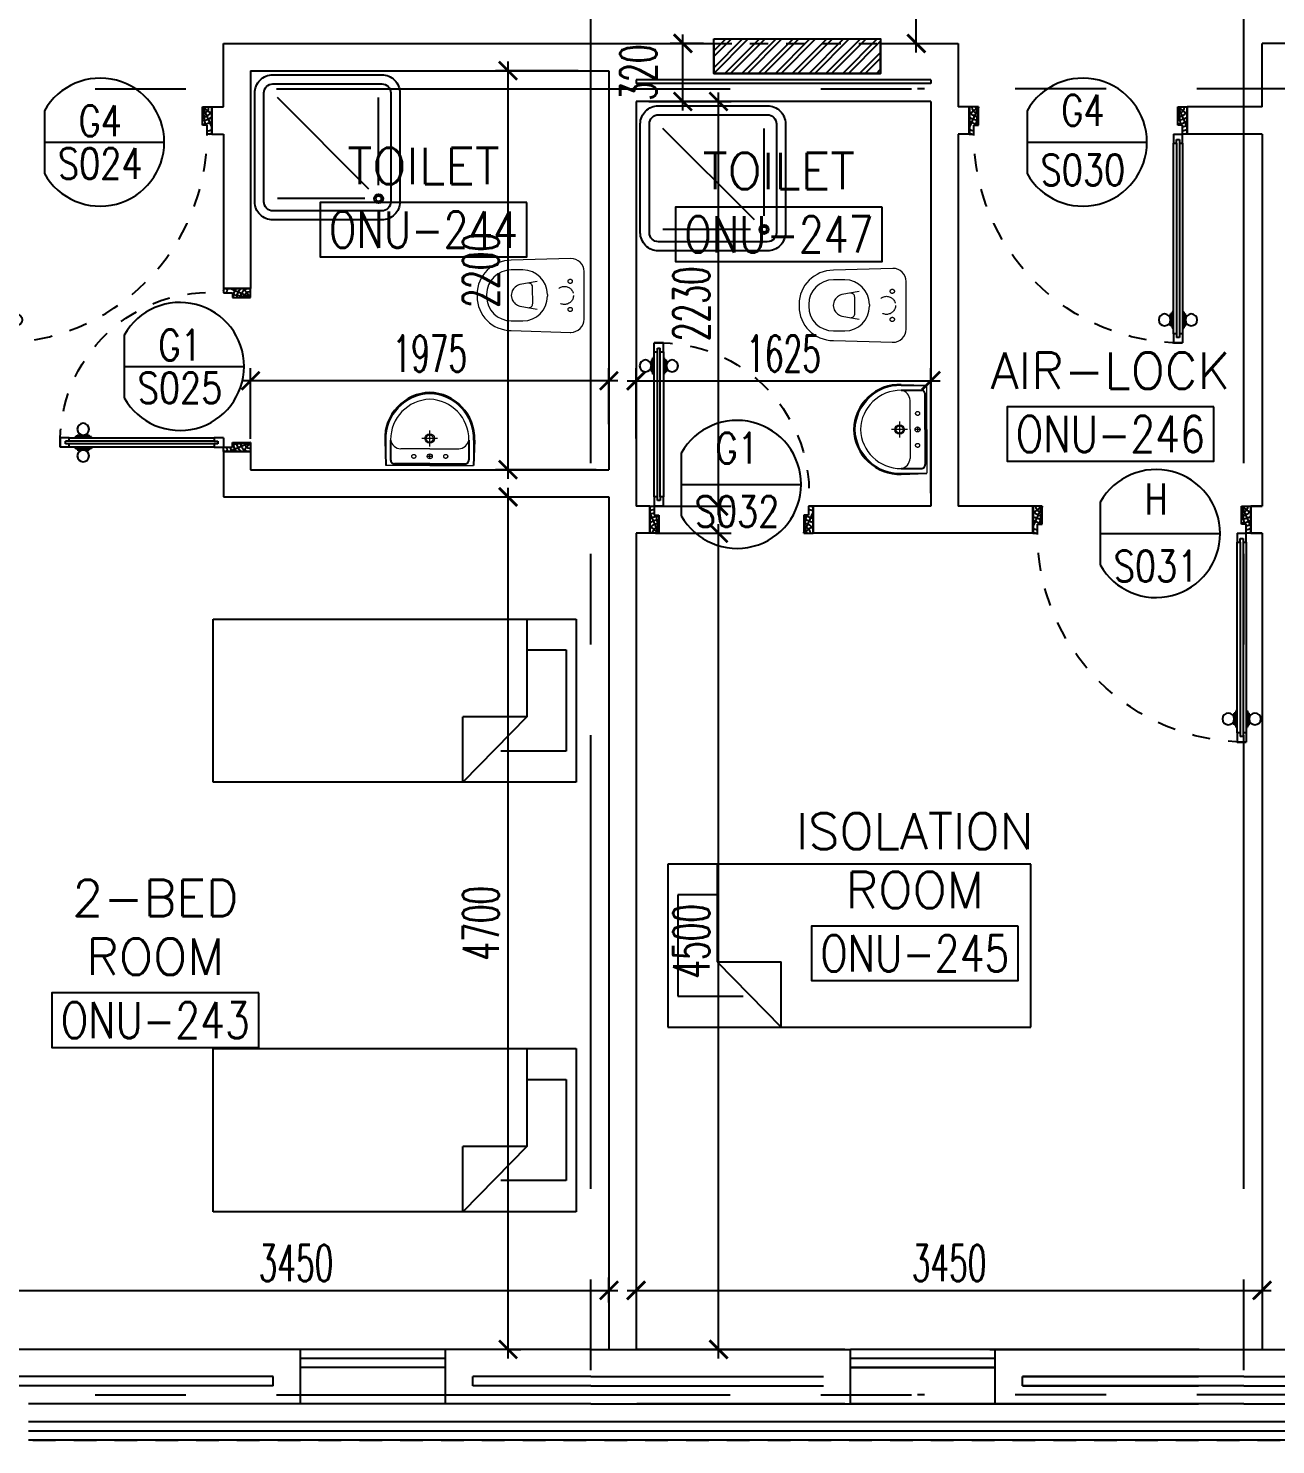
# Model space of a CAD drawing. Extents: x 88852.7 to 88945.7, y 39921.6 to 40001.1.
# Drawn here: x 88872.07 to 88878.95, y 39928.2 to 39936.01 of the extents above; entities that cross this region are included whole.
import ezdxf
from ezdxf.enums import TextEntityAlignment as Align

# ---------------------------------------------------------------- set-up
doc = ezdxf.new("R2010")
doc.units = 0
doc.header["$MEASUREMENT"] = 0
doc.header["$PDMODE"] = 34
for name, pattern in [('CENTERX2', [4, 2.5, -0.5, 0.5, -0.5]), ('DASHED', [0.75, 0.5, -0.25]), ('HIDDEN', [0.375, 0.25, -0.125]), ('HIDDEN2', [0.1875, 0.125, -0.0625])]:
    doc.linetypes.add(name, pattern=pattern)
doc.layers.get('0').update_dxf_attribs({"linetype": 'CONTINUOUS'})
doc.layers.get('DEFPOINTS').update_dxf_attribs({"linetype": 'CONTINUOUS'})
for name, color, linetype in [('AXES', 11, 'CENTERX2'), ('DIM', 4, 'CONTINUOUS'), ('DOOR', 7, 'CONTINUOUS'), ('DOOR-CR', 4, 'CONTINUOUS'), ('DOOR-NO', 3, 'CONTINUOUS'), ('FHC', 4, 'CONTINUOUS'), ('FIX', 3, 'CONTINUOUS'), ('FUR', 4, 'CONTINUOUS'), ('HIDDEN', 9, 'HIDDEN2'), ('INSUL', 4, 'CONTINUOUS'), ('RM-BOX', 4, 'CONTINUOUS'), ('RM-NAME', 2, 'CONTINUOUS'), ('RM-NO', 2, 'CONTINUOUS'), ('WALL', 2, 'CONTINUOUS'), ('WIN', 3, 'CONTINUOUS')]:
    doc.layers.add(name, color=color, linetype=linetype)
doc.styles.add('ROMANS', font='ROMANS.shx', dxfattribs={"width": 0.6})
doc.dimstyles.new('STANDARD in', dxfattribs={"dimtxt": 0.2, "dimasz": 0.1, "dimexe": 0.07, "dimexo": 0.07, "dimgap": 0.05, "dimtad": 1, "dimdec": 0, "dimlfac": 1000, "dimzin": 0, "dimdsep": 46, "dimtxsty": 'ROMANS', "dimblk": 'ARCHTICK', "dimcen": 0.05, "dimdle": 0.05, "dimclrd": 4, "dimclre": 4, "dimclrt": 2, "dimadec": 0, "dimazin": 0, "dimtfac": 1, "dimtdec": 0, "dimtmove": 2, "dimatfit": 3, "dimfxl": 0, "dimtolj": 1, "dimtzin": 0, "dimarcsym": 0})

# ---------------------------------------------------------------- blocks, each defined once
blk = doc.blocks.new('_ARCHTICK')
at = {"color": 0, "linetype": 'ByBlock', "const_width": 0.15}
blk.add_lwpolyline([(-0.5, -0.5), (0.5, 0.5)], dxfattribs=at)
blk = doc.blocks.new('*D819')
at = {"layer": 'DEFPOINTS', "color": 0, "linetype": 'Continuous'}
for p in [(88875.6781, 39935.9296), (88875.8617, 39935.9296), (88876.0169, 39935.6096)]:
    blk.add_point(p, dxfattribs=at)
at = {"layer": 'DIM', "color": 4, "linetype": 'Continuous', "lineweight": -2}
for p, q in [((88875.6781, 39935.5596), (88875.6781, 39935.9796)), ((88875.7917, 39935.9296), (88875.6081, 39935.9296)), ((88875.9469, 39935.6096), (88875.6081, 39935.6096))]:
    blk.add_line(p, q, dxfattribs=at)
at = {"layer": 'DIM', "color": 4, "linetype": 'Continuous', "lineweight": -2, "xscale": 0.1, "yscale": 0.1, "zscale": 0.1}
for p, rotation in [((88875.6781, 39935.9296), 90), ((88875.6781, 39935.6096), 270)]:
    blk.add_blockref('_ARCHTICK', p, dxfattribs=dict(at, rotation=rotation))
at = {"layer": 'DIM', "color": 2, "linetype": 'Continuous', "insert": (88875.4331, 39935.7696), "char_height": 0.2, "attachment_point": 5, "rotation": 90, "style": 'ROMANS'}
blk.add_mtext('\\A1;320', dxfattribs=at)
blk = doc.blocks.new('*D356')
at = {"layer": 'DEFPOINTS', "color": 0, "linetype": 'Continuous'}
for p in [(88875.4199, 39935.6096), (88875.8745, 39935.6096), (88875.4199, 39933.3796)]:
    blk.add_point(p, dxfattribs=at)
at = {"layer": 'DIM', "color": 4, "linetype": 'Continuous', "lineweight": -2}
for p, q in [((88875.8745, 39933.3296), (88875.8745, 39935.6596)), ((88875.4899, 39935.6096), (88875.9445, 39935.6096)), ((88875.4899, 39933.3796), (88875.9445, 39933.3796))]:
    blk.add_line(p, q, dxfattribs=at)
at = {"layer": 'DIM', "color": 4, "linetype": 'Continuous', "lineweight": -2, "xscale": 0.1, "yscale": 0.1, "zscale": 0.1}
for p, rotation in [((88875.8745, 39935.6096), 90), ((88875.8745, 39933.3796), 270)]:
    blk.add_blockref('_ARCHTICK', p, dxfattribs=dict(at, rotation=rotation))
at = {"layer": 'DIM', "color": 2, "linetype": 'Continuous', "insert": (88875.7245, 39934.4946), "char_height": 0.2, "attachment_point": 5, "rotation": 90, "style": 'ROMANS'}
blk.add_mtext('\\A1;2230', dxfattribs=at)
blk = doc.blocks.new('*D355')
at = {"layer": 'DEFPOINTS', "color": 0, "linetype": 'Continuous'}
for p in [(88877.0453, 39934.0701), (88875.4203, 39933.6824), (88877.0453, 39933.3796)]:
    blk.add_point(p, dxfattribs=at)
at = {"layer": 'DIM', "color": 4, "linetype": 'Continuous', "lineweight": -2}
for p, q in [((88875.3703, 39934.0701), (88877.0953, 39934.0701)), ((88875.4203, 39933.7524), (88875.4203, 39934.1401)), ((88877.0453, 39933.4496), (88877.0453, 39934.1401))]:
    blk.add_line(p, q, dxfattribs=at)
at = {"layer": 'DIM', "color": 4, "linetype": 'Continuous', "lineweight": -2, "xscale": 0.1, "yscale": 0.1, "zscale": 0.1, "rotation": 180}
blk.add_blockref('_ARCHTICK', (88875.4203, 39934.0701), dxfattribs=at)
at = {"layer": 'DIM', "color": 4, "linetype": 'Continuous', "lineweight": -2, "xscale": 0.1, "yscale": 0.1, "zscale": 0.1}
blk.add_blockref('_ARCHTICK', (88877.0453, 39934.0701), dxfattribs=at)
at = {"layer": 'DIM', "color": 2, "linetype": 'Continuous', "insert": (88876.2328, 39934.2201), "char_height": 0.2, "attachment_point": 5, "style": 'ROMANS'}
blk.add_mtext('\\A1;1625', dxfattribs=at)
blk = doc.blocks.new('*D354')
at = {"layer": 'DEFPOINTS', "color": 0, "linetype": 'Continuous'}
for p in [(88873.2953, 39934.0701), (88875.2703, 39933.7599), (88873.2953, 39933.6796)]:
    blk.add_point(p, dxfattribs=at)
at = {"layer": 'DIM', "color": 4, "linetype": 'Continuous', "lineweight": -2}
for p, q in [((88875.3203, 39934.0701), (88873.2453, 39934.0701)), ((88873.2953, 39933.7496), (88873.2953, 39934.1401)), ((88875.2703, 39933.8299), (88875.2703, 39934.1401))]:
    blk.add_line(p, q, dxfattribs=at)
at = {"layer": 'DIM', "color": 4, "linetype": 'Continuous', "lineweight": -2, "xscale": 0.1, "yscale": 0.1, "zscale": 0.1, "rotation": 180}
blk.add_blockref('_ARCHTICK', (88873.2953, 39934.0701), dxfattribs=at)
at = {"layer": 'DIM', "color": 4, "linetype": 'Continuous', "lineweight": -2, "xscale": 0.1, "yscale": 0.1, "zscale": 0.1}
blk.add_blockref('_ARCHTICK', (88875.2703, 39934.0701), dxfattribs=at)
at = {"layer": 'DIM', "color": 2, "linetype": 'Continuous', "insert": (88874.2828, 39934.2201), "char_height": 0.2, "attachment_point": 5, "style": 'ROMANS'}
blk.add_mtext('\\A1;1975', dxfattribs=at)
blk = doc.blocks.new('*D353')
at = {"layer": 'DEFPOINTS', "color": 0, "linetype": 'Continuous'}
for p in [(88875.4578, 39933.2296), (88875.8745, 39933.2296), (88875.7089, 39928.7296)]:
    blk.add_point(p, dxfattribs=at)
at = {"layer": 'DIM', "color": 4, "linetype": 'Continuous', "lineweight": -2}
for p, q in [((88875.5278, 39933.2296), (88875.9445, 39933.2296)), ((88875.8745, 39928.6796), (88875.8745, 39933.2796)), ((88875.7789, 39928.7296), (88875.9445, 39928.7296))]:
    blk.add_line(p, q, dxfattribs=at)
at = {"layer": 'DIM', "color": 4, "linetype": 'Continuous', "lineweight": -2, "xscale": 0.1, "yscale": 0.1, "zscale": 0.1}
for p, rotation in [((88875.8745, 39933.2296), 90), ((88875.8745, 39928.7296), 270)]:
    blk.add_blockref('_ARCHTICK', p, dxfattribs=dict(at, rotation=rotation))
at = {"layer": 'DIM', "color": 2, "linetype": 'Continuous', "insert": (88875.7245, 39930.9796), "char_height": 0.2, "attachment_point": 5, "rotation": 90, "style": 'ROMANS'}
blk.add_mtext('\\A1;4500', dxfattribs=at)
blk = doc.blocks.new('*D352')
at = {"layer": 'DEFPOINTS', "color": 0, "linetype": 'Continuous'}
for p in [(88875.4203, 39929.5955), (88878.8703, 39929.5955), (88878.8703, 39929.0554)]:
    blk.add_point(p, dxfattribs=at)
at = {"layer": 'DIM', "color": 4, "linetype": 'Continuous', "lineweight": -2}
for p, q in [((88875.4203, 39929.5255), (88875.4203, 39928.9854)), ((88878.8703, 39929.5255), (88878.8703, 39928.9854)), ((88875.3703, 39929.0554), (88878.9203, 39929.0554))]:
    blk.add_line(p, q, dxfattribs=at)
at = {"layer": 'DIM', "color": 4, "linetype": 'Continuous', "lineweight": -2, "xscale": 0.1, "yscale": 0.1, "zscale": 0.1, "rotation": 180}
blk.add_blockref('_ARCHTICK', (88875.4203, 39929.0554), dxfattribs=at)
at = {"layer": 'DIM', "color": 4, "linetype": 'Continuous', "lineweight": -2, "xscale": 0.1, "yscale": 0.1, "zscale": 0.1}
blk.add_blockref('_ARCHTICK', (88878.8703, 39929.0554), dxfattribs=at)
at = {"layer": 'DIM', "color": 2, "linetype": 'Continuous', "insert": (88877.1453, 39929.2054), "char_height": 0.2, "attachment_point": 5, "style": 'ROMANS'}
blk.add_mtext('\\A1;3450', dxfattribs=at)
blk = doc.blocks.new('*D351')
at = {"layer": 'DEFPOINTS', "color": 0, "linetype": 'Continuous'}
for p in [(88874.7143, 39935.7796), (88875.1703, 39935.7796), (88875.2703, 39933.5796)]:
    blk.add_point(p, dxfattribs=at)
at = {"layer": 'DIM', "color": 4, "linetype": 'Continuous', "lineweight": -2}
for p, q in [((88874.7143, 39933.5296), (88874.7143, 39935.8296)), ((88875.1003, 39935.7796), (88874.6443, 39935.7796)), ((88875.2003, 39933.5796), (88874.6443, 39933.5796))]:
    blk.add_line(p, q, dxfattribs=at)
at = {"layer": 'DIM', "color": 4, "linetype": 'Continuous', "lineweight": -2, "xscale": 0.1, "yscale": 0.1, "zscale": 0.1}
for p, rotation in [((88874.7143, 39935.7796), 90), ((88874.7143, 39933.5796), 270)]:
    blk.add_blockref('_ARCHTICK', p, dxfattribs=dict(at, rotation=rotation))
at = {"layer": 'DIM', "color": 2, "linetype": 'Continuous', "insert": (88874.5643, 39934.6796), "char_height": 0.2, "attachment_point": 5, "rotation": 90, "style": 'ROMANS'}
blk.add_mtext('\\A1;2200', dxfattribs=at)
blk = doc.blocks.new('*D350')
at = {"layer": 'DEFPOINTS', "color": 0, "linetype": 'Continuous'}
for p in [(88874.6665, 39933.4296), (88874.7143, 39933.4296), (88874.6453, 39928.7296)]:
    blk.add_point(p, dxfattribs=at)
at = {"layer": 'DIM', "color": 4, "linetype": 'Continuous', "lineweight": -2}
for p, q in [((88874.7143, 39928.6796), (88874.7143, 39933.4796)), ((88874.7365, 39933.4296), (88874.7843, 39933.4296)), ((88874.7153, 39928.7296), (88874.7843, 39928.7296))]:
    blk.add_line(p, q, dxfattribs=at)
at = {"layer": 'DIM', "color": 4, "linetype": 'Continuous', "lineweight": -2, "xscale": 0.1, "yscale": 0.1, "zscale": 0.1}
for p, rotation in [((88874.7143, 39933.4296), 90), ((88874.7143, 39928.7296), 270)]:
    blk.add_blockref('_ARCHTICK', p, dxfattribs=dict(at, rotation=rotation))
at = {"layer": 'DIM', "color": 2, "linetype": 'Continuous', "insert": (88874.5643, 39931.0796), "char_height": 0.2, "attachment_point": 5, "rotation": 90, "style": 'ROMANS'}
blk.add_mtext('\\A1;4700', dxfattribs=at)
blk = doc.blocks.new('*D349')
at = {"layer": 'DEFPOINTS', "color": 0, "linetype": 'Continuous'}
for p in [(88875.2703, 39929.0554), (88875.2703, 39928.9181), (88871.8203, 39928.7296)]:
    blk.add_point(p, dxfattribs=at)
at = {"layer": 'DIM', "color": 4, "linetype": 'Continuous', "lineweight": -2}
for p, q in [((88871.8203, 39928.7996), (88871.8203, 39929.1254)), ((88875.2703, 39928.9881), (88875.2703, 39929.1254)), ((88871.7703, 39929.0554), (88875.3203, 39929.0554))]:
    blk.add_line(p, q, dxfattribs=at)
at = {"layer": 'DIM', "color": 4, "linetype": 'Continuous', "lineweight": -2, "xscale": 0.1, "yscale": 0.1, "zscale": 0.1, "rotation": 180}
blk.add_blockref('_ARCHTICK', (88871.8203, 39929.0554), dxfattribs=at)
at = {"layer": 'DIM', "color": 4, "linetype": 'Continuous', "lineweight": -2, "xscale": 0.1, "yscale": 0.1, "zscale": 0.1}
blk.add_blockref('_ARCHTICK', (88875.2703, 39929.0554), dxfattribs=at)
at = {"layer": 'DIM', "color": 2, "linetype": 'Continuous', "insert": (88873.5453, 39929.2054), "char_height": 0.2, "attachment_point": 5, "style": 'ROMANS'}
blk.add_mtext('\\A1;3450', dxfattribs=at)
blk = doc.blocks.new('DOOR90')
at = {"layer": 'DOOR', "linetype": 'ByBlock'}
for p, q in [((0, 0), (-150, 0)), ((-200, -25), (-1000, -25)), ((-200, -42), (-1000, -42)), ((-200, -58), (-1000, -58)), ((-1000, -75), (-200, -75))]:
    blk.add_line(p, q, dxfattribs=at)
at = {"layer": 'DOOR', "color": 0, "linetype": 'ByBlock'}
for p, q in [((-150, 0), (-150, -25)), ((-150, 0), (0, 0)), ((0, -50), (0, 0)), ((-1050, -25), (-1050, -75)), ((-1050, -75), (-1050, -25)), ((-1000, -25), (-1050, -25)), ((-1000, -75), (-1050, -75)), ((-1020, -42), (-1020, -58)), ((-1000, -42), (-1020, -42)), ((-1000, -58), (-1020, -58)), ((-1000, -25), (-1000, -42)), ((-1000, -58), (-1000, -75)), ((-967.6, -25), (-967.6, -17.8)), ((-877.6, -17.8), (-967.6, -17.8)), ((-967.6, -75), (-967.6, -82.2)), ((-955, -17.8), (-955, -8.8)), ((-955, -8.8), (-890.2, -8.8)), ((-955, -17.8), (-890.2, -17.8)), ((-890.2, -17.8), (-890.2, -8.8)), ((-877.6, -25), (-877.6, -17.8)), ((-877.6, -75), (-877.6, -82.2)), ((-200, -42), (-200, -25)), ((-200, -25), (-150, -25)), ((-180, -42), (-200, -42)), ((-200, -75), (-200, -58)), ((-200, -58), (-180, -58)), ((-150, -75), (-200, -75)), ((-180, -58), (-180, -42)), ((-150, -75), (-150, -25)), ((-150, -25), (-100, -25)), ((-100, -25), (-100, -50)), ((-100, -50), (0, -50)), ((-877.6, -82.2), (-967.6, -82.2)), ((-955, -82.2), (-955, -91.2)), ((-955, -82.2), (-890.2, -82.2)), ((-955, -91.2), (-890.2, -91.2)), ((-890.2, -82.2), (-890.2, -91.2)), ((-100, -850), (0, -850)), ((-100, -875), (-100, -850)), ((0, -850), (0, -900)), ((-150, -900), (-150, -875)), ((-150, -875), (-100, -875)), ((0, -900), (-150, -900)), ((-150, -900), (0, -900))]:
    blk.add_line(p, q, dxfattribs=at)
at = {"layer": 'DOOR', "color": 9, "linetype": 'ByBlock'}
for p, q in [((0, -50), (-113.7, 0)), ((0, -50), (-40.1, 0)), ((0, -50), (-100, -36.6)), ((0, -850), (-113.7, -900)), ((0, -850), (-100, -863.4)), ((0, -850), (-40.1, -900))]:
    blk.add_line(p, q, dxfattribs=at)
at = {"layer": 'DOOR', "color": 0, "linetype": 'ByBlock'}
for centre in [(-922.6, 23.5), (-922.6, -123.5)]:
    blk.add_circle(centre, 32.4, dxfattribs=at)
at = {"layer": 'DOOR', "color": 9, "linetype": 'ByBlock'}
for centre, radius, start, end in [((0, -50), 74.4, 137.77643, 180), ((0, -50), 54.4, 113.20738, 180), ((0, -50), 154.4, 161.10529, 166.28577), ((0, -50), 134.4, 158.15985, 169.28002), ((0, -50), 114.4, 154.08384, 167.37743), ((0, -50), 94.4, 148.01819, 180), ((0, -50), 34.4, 90, 180), ((0, -50), 14.4, 90, 180), ((0, -850), 94.4, 180, 211.98181), ((0, -850), 74.4, 180, 222.22357), ((0, -850), 54.4, 180, 246.79262), ((0, -850), 34.4, 180, 270), ((0, -850), 14.4, 180, 270), ((0, -850), 154.4, 193.71423, 198.89471), ((0, -850), 134.4, 190.71998, 201.84015)]:
    blk.add_arc(centre, radius, start, end, dxfattribs=at)
at = {"layer": 'DOOR', "linetype": 'HIDDEN', "ltscale": 0.5}
blk.add_arc((-222.2, -50), 828.2, 178.27012, 275.00304, dxfattribs=at)
blk = doc.blocks.new('DOOR100')
at = {"layer": 'DOOR', "color": 0, "linetype": 'ByBlock'}
for p, q in [((-76.1, 1251.1), (-76.1, 1301.1)), ((-76.1, 1301.1), (-26.1, 1301.1)), ((-26.1, 1301.1), (-76.1, 1301.1)), ((-59.1, 1251.1), (-76.1, 1251.1)), ((-59.1, 1251.1), (-59.1, 1271.1)), ((-43.1, 1271.1), (-59.1, 1271.1)), ((-43.1, 1251.1), (-43.1, 1271.1)), ((-26.1, 1251.1), (-43.1, 1251.1)), ((-26.1, 1251.1), (-26.1, 1301.1)), ((-92.3, 1206.1), (-92.3, 1141.3)), ((-83.3, 1206.1), (-92.3, 1206.1)), ((-83.3, 1128.7), (-83.3, 1218.7)), ((-76.1, 1218.7), (-83.3, 1218.7)), ((-83.3, 1206.1), (-83.3, 1141.3)), ((-26.1, 1218.7), (-18.9, 1218.7)), ((-18.9, 1128.7), (-18.9, 1218.7)), ((-18.9, 1206.1), (-18.9, 1141.3)), ((-18.9, 1206.1), (-9.9, 1206.1)), ((-9.9, 1206.1), (-9.9, 1141.3)), ((-83.3, 1141.3), (-92.3, 1141.3)), ((-76.1, 1128.7), (-83.3, 1128.7)), ((-26.1, 1128.7), (-18.9, 1128.7)), ((-18.9, 1141.3), (-9.9, 1141.3)), ((-76.1, 200), (-59.1, 200)), ((-76.1, 150), (-76.1, 200)), ((-59.1, 200), (-59.1, 180)), ((-59.1, 180), (-43.1, 180)), ((-43.1, 200), (-26.1, 200)), ((-43.1, 180), (-43.1, 200)), ((-26.1, 200), (-26.1, 150)), ((-1201.1, 0), (-1201.1, 150)), ((-1201.1, 150), (-1176.1, 150)), ((-1201.1, 150), (-1201.1, 0)), ((-1176.1, 150), (-1176.1, 100)), ((-1176.1, 100), (-1151.1, 100)), ((-1151.1, 100), (-1151.1, 0)), ((-76.1, 150), (-26.1, 150)), ((-51.1, 100), (-51.1, 0)), ((-26.1, 100), (-51.1, 100)), ((-1.1, 150), (-26.1, 150)), ((-26.1, 150), (-26.1, 100)), ((-1.1, 150), (-1.1, 0)), ((-1151.1, 0), (-1201.1, 0)), ((-51.1, 0), (-1.1, 0))]:
    blk.add_line(p, q, dxfattribs=at)
at = {"layer": 'DOOR', "linetype": 'ByBlock'}
for p, q in [((-76.1, 1251.1), (-76.1, 200)), ((-59.1, 200), (-59.1, 1251.1)), ((-43.1, 200), (-43.1, 1251.1)), ((-26.1, 200), (-26.1, 1251.1))]:
    blk.add_line(p, q, dxfattribs=at)
at = {"layer": 'DOOR', "color": 9, "linetype": 'ByBlock'}
for p, q in [((-1151.1, 0), (-1201.1, 113.7)), ((-1151.1, 0), (-1164.4, 100)), ((-51.1, 0), (-1.1, 113.7)), ((-51.1, 0), (-37.7, 100)), ((-1151.1, 0), (-1201.1, 40.1)), ((-51.1, 0), (-1.1, 40.1))]:
    blk.add_line(p, q, dxfattribs=at)
at = {"layer": 'DOOR', "color": 0, "linetype": 'ByBlock'}
for centre in [(-124.6, 1173.7), (22.5, 1173.7)]:
    blk.add_circle(centre, 32.4, dxfattribs=at)
at = {"layer": 'DOOR', "linetype": 'HIDDEN', "ltscale": 0.5}
blk.add_arc((-26.8, 151.9), 1149.2, 89.96096, 180.09315, dxfattribs=at)
at = {"layer": 'DOOR', "color": 9, "linetype": 'ByBlock'}
for centre, radius, start, end in [((-1151.1, 0), 154.4, 103.71423, 108.89471), ((-1151.1, 0), 134.4, 100.71998, 111.84015), ((-1151.1, 0), 94.4, 90, 121.98181), ((-51.1, 0), 94.4, 58.01819, 90), ((-51.1, 0), 134.4, 68.15985, 79.28002), ((-51.1, 0), 114.4, 64.08384, 77.37743), ((-51.1, 0), 154.4, 71.10529, 76.28577), ((-1151.1, 0), 74.4, 90, 132.22357), ((-1151.1, 0), 54.4, 90, 156.79262), ((-1151.1, 0), 34.4, 90, 180), ((-1151.1, 0), 14.4, 90, 180), ((-51.1, 0), 74.4, 47.77643, 90), ((-51.1, 0), 54.4, 23.20738, 90), ((-51.1, 0), 34.4, 0, 90), ((-51.1, 0), 14.4, 0, 90)]:
    blk.add_arc(centre, radius, start, end, dxfattribs=at)
blk = doc.blocks.new('SHR1')
at = {"layer": 'FIX'}
for p, q in [((-195.7, 195.7), (-700, 700)), ((-142.7, 217.7), (-142.7, 700)), ((-217.7, 142.7), (-700, 142.7))]:
    blk.add_line(p, q, dxfattribs=at)
for points in [[(-825, 125), (-825, 725, -0.414214), (-725, 825), (-125, 825, -0.414214), (-25, 725), (-25, 125, -0.414214), (-125, 25), (-725, 25, -0.414214)], [(-775, 125), (-775, 725, -0.414214), (-725, 775), (-125, 775, -0.414214), (-75, 725), (-75, 125, -0.414214), (-125, 75), (-725, 75, -0.414214)]]:
    blk.add_lwpolyline(points, format="xyb", close=True, dxfattribs=at)
for radius in [25, 15]:
    blk.add_circle((-142.7, 142.7), radius, dxfattribs=at)
blk = doc.blocks.new('WC1')
at = {"layer": 'FIX', "lineweight": 20}
for p, q in [((-210, 203.8), (-538, 193.8)), ((-475, 140.8), (-538, 140.8)), ((-137, 0), (-137, 130.8)), ((-727, 4.8), (-727, -4.8)), ((-674, 4.8), (-674, -4.8)), ((-533.7, 24.2), (-539.5, 0)), ((-539.5, 0), (-533.7, -24.2)), ((-394.8, 75.7), (-490.4, 60.1)), ((-339, 4.8), (-339, -4.8)), ((-137, -130.8), (-137, 0)), ((-490.4, -60.1), (-394.8, -75.7)), ((-538, -140.8), (-475, -140.8)), ((-538, -193.8), (-210, -203.8)), ((-213.2, -203.8), (-210, -203.8))]:
    blk.add_line(p, q, dxfattribs=at)
at = {"layer": 'FIX', "linetype": 'Continuous', "lineweight": 20}
blk.add_line((-420.1, -47.3), (-420.4, 44.6), dxfattribs=at)
at = {"layer": 'FIX', "linetype": 'HIDDEN', "lineweight": 20, "ltscale": 0.05}
for centre in [(-213.2, 77.5), (-213.2, -77.5)]:
    blk.add_circle(centre, 11.6, dxfattribs=at)
at = {"layer": 'FIX', "linetype": 'HIDDEN2', "lineweight": 20, "ltscale": 0.3}
blk.add_circle((-245, 0), 49.8, dxfattribs=at)
at = {"layer": 'FIX', "lineweight": 20}
for centre, radius, start, end in [((-538, 4.8), 189, 90, 180), ((-210, 130.8), 73, 360, 90), ((-538, 4.8), 136, 90, 180), ((-475, 4.8), 136, 360, 90), ((-473, -6.9), 68.2, 128.92417, 152.84682), ((-464.4, -17.6), 82, 108.49595, 128.92417), ((-538, -4.8), 189, 180, 270), ((-538, -4.8), 136, 180, 270), ((-473, 6.9), 68.2, 207.15318, 231.07583), ((-464.4, 17.6), 82, 231.07583, 251.50405), ((-475, -4.8), 136, 270, 0), ((-210, -130.8), 73, 270, 0)]:
    blk.add_arc(centre, radius, start, end, dxfattribs=at)
at = {"layer": 'FIX', "linetype": 'Continuous', "lineweight": 20}
for centre, start, end in [((-442.7, 45.5), 357.66621, 91.61215), ((-442.4, -45.6), 268.38785, 2.33379)]:
    blk.add_arc(centre, 22.3, start, end, dxfattribs=at)
blk = doc.blocks.new('LAV1')
at = {"layer": 'FIX', "linetype": 'DASHED', "lineweight": 20, "ltscale": 0.05}
for p, q in [((-0.5, 170), (-0.5, 270)), ((-0.5, 170), (-0.5, 270)), ((49.5, 220), (-50.5, 220))]:
    blk.add_line(p, q, dxfattribs=at)
at = {"layer": 'FIX', "linetype": 'ByBlock', "ltscale": 0.3}
for p, q in [((-280, 210), (-275, 50)), ((-245, 210), (-245, 85)), ((245, 210), (245, 85)), ((280, 210), (275, 50)), ((0, 60), (-220.2, 60)), ((0, 60), (220.2, 60))]:
    blk.add_line(p, q, dxfattribs=at)
at = {"layer": 'FIX', "linetype": 'Continuous', "lineweight": 20}
for p, q in [((-275, 210), (-275, 50)), ((275, 210), (275, 50)), ((0, 155), (-181.4, 155)), ((0, 155), (181.4, 155)), ((0, 50), (-275, 50)), ((0, 50), (-252.5, 50)), ((0, 50), (275, 50)), ((0, 50), (252.5, 50))]:
    blk.add_line(p, q, dxfattribs=at)
at = {"layer": 'FIX', "lineweight": 20}
for p, q in [((15.6, 107.5), (-15.5, 107.5)), ((0, 92), (0, 123))]:
    blk.add_line(p, q, dxfattribs=at)
for centre, radius in [((-0.5, 220), 29.5), ((-0.5, 220), 22.5), ((0, 107.5), 15.5)]:
    blk.add_circle(centre, radius, dxfattribs=at)
at = {"layer": 'FIX', "linetype": 'HIDDEN', "lineweight": 20, "ltscale": 0.05}
for centre in [(-100, 107.5), (100, 107.5)]:
    blk.add_circle(centre, 12.4, dxfattribs=at)
at = {"layer": 'FIX', "linetype": 'ByBlock', "ltscale": 0.3}
for centre, radius, start, end in [((6.9, 220), 287, 91.37765, 182.00641), ((-6.9, 220), 287, 357.99359, 88.62235), ((-220.1, 84.9), 24.9, 179.70214, 269.94861), ((220.1, 84.9), 24.9, 270.05139, 0.29786)]:
    blk.add_arc(centre, radius, start, end, dxfattribs=at)
at = {"layer": 'FIX', "linetype": 'Continuous', "lineweight": 20}
for centre, radius, start, end in [((8.4, 216.7), 283.4, 91.6988, 181.35097), ((7.6, 212.5), 252.7, 91.73281, 180.48842), ((-8.4, 216.7), 283.4, 358.64903, 88.3012), ((-7.6, 212.5), 252.7, 359.51158, 88.26719), ((-179.2, 221.8), 66.9, 190.20056, 268.07863), ((179.2, 221.8), 66.9, 271.92137, 349.79944)]:
    blk.add_arc(centre, radius, start, end, dxfattribs=at)
blk = doc.blocks.new('DD1')
at = {"layer": 'DOOR-CR'}
blk.add_line((-307.6, 0), (352.8, 0), dxfattribs=at)
blk.add_lwpolyline([(-307.6, -172.9, 3.820224), (-307.6, 172.9)], format="xyb", close=True, dxfattribs=at)
at = {"layer": 'DOOR-NO', "style": 'ROMANS', "width": 0.8}
for tag, p in [('G', (0, 141.5)), ('000', (0, -141.4))]:
    blk.add_attdef(tag, text='', height=204, dxfattribs=at).set_placement(p, align=Align.MIDDLE)
blk = doc.blocks.new('RM1')
at = {"layer": 'RM-BOX'}
blk.add_lwpolyline([(569.9, -200), (-569.9, -200), (-569.9, -500), (569.9, -500)], close=True, dxfattribs=at)
at = {"layer": 'RM-NAME', "style": 'ROMANS'}
for tag, p in [('ROOMNAME1', (0, 323.8)), ('ROOMNAME2', (0, 0))]:
    blk.add_attdef(tag, text='', height=200, dxfattribs=at).set_placement(p, align=Align.MIDDLE)
at = {"layer": 'RM-NO', "style": 'ROMANS', "width": 0.8}
blk.add_attdef('ROOMNO', text='', height=200, dxfattribs=at).set_placement((0, -350), align=Align.MIDDLE)
blk = doc.blocks.new('AH20A')
at = {"layer": 'FUR'}
for p, q in [((0, 0.5), (0, -0.5)), ((1, 0.5), (0, 0.5)), ((0.1358, 0.5), (0.1358, -0.0987)), ((1, -0.5), (1, 0.5)), ((0.1358, 0.3112), (0.0277, 0.3112)), ((0.0277, 0.3112), (0.0277, -0.3087)), ((0.1358, -0.0987), (0.3125, -0.5)), ((0.1358, -0.0987), (0.3125, -0.0987)), ((0.3125, -0.5), (0.3125, -0.0987)), ((0.0277, -0.3087), (0.2076, -0.3087)), ((0, -0.5), (1, -0.5))]:
    blk.add_line(p, q, dxfattribs=at)
blk = doc.blocks.new('*D737')
at = {"layer": 'DEFPOINTS', "color": 0, "linetype": 'Continuous'}
for p in [(88876.6801, 39938.3296), (88876.9647, 39938.3296), (88876.9197, 39935.9296)]:
    blk.add_point(p, dxfattribs=at)
at = {"layer": 'DIM', "color": 4, "linetype": 'Continuous', "lineweight": -2}
for p, q in [((88876.9647, 39935.8796), (88876.9647, 39938.3796)), ((88876.7501, 39938.3296), (88877.0347, 39938.3296)), ((88876.9897, 39935.9296), (88877.0347, 39935.9296))]:
    blk.add_line(p, q, dxfattribs=at)
at = {"layer": 'DIM', "color": 4, "linetype": 'Continuous', "lineweight": -2, "xscale": 0.1, "yscale": 0.1, "zscale": 0.1}
for p, rotation in [((88876.9647, 39938.3296), 90), ((88876.9647, 39935.9296), 270)]:
    blk.add_blockref('_ARCHTICK', p, dxfattribs=dict(at, rotation=rotation))
at = {"layer": 'DIM', "color": 2, "linetype": 'Continuous', "insert": (88876.8147, 39937.1296), "char_height": 0.2, "attachment_point": 5, "rotation": 90, "style": 'ROMANS'}
blk.add_mtext('\\A1;2400', dxfattribs=at)

msp = doc.modelspace()

# ---------------------------------------------------------------- hatches: boundary and pattern name
at = {"layer": 'FHC', "linetype": 'ByBlock', "ltscale": 0.3}
h = msp.add_hatch(dxfattribs=at)
h.set_pattern_fill('ANSI32', color=11, scale=0.175, style=0)
h.set_pattern_definition([(45, (88643.651576, 39904.71356), (-0.046403883, 0.046403883), []), (45, (88643.68251, 39904.71356), (-0.046403883, 0.046403883), [])])
h.paths.add_polyline_path([(88876.7678, 39935.7646), (88876.7678, 39935.9546), (88875.8478, 39935.9546), (88875.8478, 39935.7646)])
h.paths.add_polyline_path([(88875.6351, 39935.3434), (88875.6351, 39935.7643), (88875.8976, 39935.7643), (88875.8976, 39935.3434)], flags=9)

# ---------------------------------------------------------------- linework, layer by layer
at = {"layer": 'AXES'}
for p, q in [((88875.1703, 39921.6153), (88875.1703, 40000.4279)), ((88878.7703, 39921.6153), (88878.7703, 40000.4279)), ((88853.4386, 39935.6796), (88876.9703, 39935.6796)), ((88945.0103, 39935.6796), (88876.9703, 39935.6796)), ((88853.4386, 39928.4796), (88876.9703, 39928.4796)), ((88945.0103, 39928.4796), (88876.9703, 39928.4796))]:
    msp.add_line(p, q, dxfattribs=at)
at = {"layer": 'FHC', "color": 250, "linetype": 'HIDDEN', "ltscale": 0.25}
msp.add_line((88875.8478, 39935.9296), (88876.7678, 39935.9296), dxfattribs=at)
at = {"layer": 'FHC', "linetype": 'ByBlock', "ltscale": 0.3}
msp.add_lwpolyline([(88875.8478, 39935.9546), (88876.7678, 39935.9546), (88876.7678, 39935.7646), (88875.8478, 39935.7646)], close=True, dxfattribs=at)
at = {"layer": 'HIDDEN'}
msp.add_line((88861.0703, 39928.2296), (88892.8703, 39928.2296), dxfattribs=at)
at = {"layer": 'INSUL'}
for p, q in [((88873.4203, 39928.5796), (88871.8003, 39928.5796)), ((88873.4203, 39928.5296), (88871.8003, 39928.5296)), ((88873.4203, 39928.5296), (88873.4203, 39928.5796)), ((88874.5203, 39928.5296), (88874.5203, 39928.5796)), ((88874.9203, 39928.5796), (88874.5203, 39928.5796)), ((88874.5203, 39928.5296), (88874.5203, 39928.5796)), ((88875.1703, 39928.5796), (88874.5203, 39928.5796)), ((88874.9203, 39928.5296), (88874.5203, 39928.5296)), ((88875.1703, 39928.5296), (88874.5203, 39928.5296)), ((88875.1703, 39928.5796), (88876.4524, 39928.5796)), ((88875.1703, 39928.5296), (88876.4524, 39928.5296)), ((88877.5491, 39928.5796), (88878.5203, 39928.5796)), ((88877.5491, 39928.5296), (88877.5491, 39928.5796)), ((88878.7703, 39928.5796), (88877.5491, 39928.5796)), ((88877.5491, 39928.5296), (88878.5203, 39928.5296)), ((88878.7703, 39928.5296), (88877.5491, 39928.5296)), ((88878.7703, 39928.5796), (88879.4524, 39928.5796)), ((88878.7703, 39928.5296), (88879.4524, 39928.5296))]:
    msp.add_line(p, q, dxfattribs=at)
at = {"layer": 'WALL'}
for p, q in [((88873.1453, 39935.9296), (88875.8478, 39935.9296)), ((88873.1453, 39935.5796), (88873.1453, 39935.9296)), ((88875.8478, 39935.9296), (88875.8478, 39935.7646)), ((88876.7678, 39935.9296), (88877.1953, 39935.9296)), ((88876.7678, 39935.7646), (88876.7678, 39935.9296)), ((88877.1953, 39935.9296), (88877.1953, 39935.5796)), ((88877.1953, 39935.9296), (88877.1953, 39935.5796)), ((88878.8703, 39935.5796), (88878.8703, 39935.9296)), ((88880.7953, 39935.9296), (88878.8703, 39935.9296)), ((88873.2953, 39935.7796), (88873.2953, 39934.5796)), ((88875.2703, 39935.7796), (88875.2703, 39933.5796)), ((88877.0453, 39935.7296), (88875.4203, 39935.7296)), ((88875.4203, 39935.7296), (88875.4203, 39935.7096)), ((88877.0453, 39935.7096), (88875.4203, 39935.7096)), ((88875.8478, 39935.7646), (88876.7678, 39935.7646)), ((88877.0453, 39935.7296), (88877.0453, 39935.7096)), ((88873.0808, 39935.5796), (88873.1453, 39935.5796)), ((88873.0808, 39935.5796), (88873.0808, 39935.4296)), ((88875.4203, 39935.6096), (88875.4203, 39933.3796)), ((88877.0453, 39935.6096), (88875.4203, 39935.6096)), ((88877.0453, 39935.6096), (88877.0453, 39933.3796)), ((88877.2578, 39935.5796), (88877.1953, 39935.5796)), ((88877.2578, 39935.5796), (88877.1953, 39935.5796)), ((88877.2578, 39935.5796), (88877.2578, 39935.4296)), ((88877.2578, 39935.5796), (88877.2578, 39935.4296)), ((88878.4578, 39935.5796), (88878.4578, 39935.4296)), ((88878.4578, 39935.5796), (88878.4578, 39935.4296)), ((88878.8703, 39935.5796), (88878.4578, 39935.5796)), ((88873.0808, 39935.4296), (88873.1453, 39935.4296)), ((88873.1453, 39935.4296), (88873.1453, 39934.5796)), ((88875.2703, 39935.4296), (88875.2703, 39933.5796)), ((88877.2578, 39935.4296), (88877.1953, 39935.4296)), ((88877.2578, 39935.4296), (88877.1953, 39935.4296)), ((88877.1953, 39935.4296), (88877.1953, 39933.3796)), ((88878.8703, 39935.4296), (88878.4578, 39935.4296)), ((88878.8703, 39935.4296), (88878.8703, 39933.3796)), ((88875.4203, 39935.2595), (88875.4203, 39933.3796)), ((88873.1453, 39933.6796), (88873.1453, 39933.4296)), ((88873.2953, 39933.6796), (88873.2953, 39933.5796)), ((88875.2703, 39933.4296), (88875.2703, 39928.7296)), ((88875.4953, 39933.3796), (88875.4953, 39933.2296)), ((88876.3953, 39933.3796), (88876.3953, 39933.2296)), ((88876.3953, 39933.2296), (88876.3953, 39933.3756)), ((88878.8078, 39933.3796), (88878.8703, 39933.3796)), ((88875.4203, 39933.2296), (88875.4203, 39928.7296)), ((88878.8078, 39933.2296), (88878.8703, 39933.2296)), ((88878.8703, 39933.2296), (88878.8703, 39928.7296)), ((88873.5703, 39928.7296), (88871.8203, 39928.7296)), ((88873.5703, 39928.4296), (88873.5703, 39928.7296)), ((88874.9203, 39928.7296), (88874.3703, 39928.7296)), ((88874.3703, 39928.4296), (88874.3703, 39928.7296)), ((88875.1703, 39928.7296), (88874.3703, 39928.7296)), ((88875.1703, 39928.7296), (88876.6024, 39928.7296)), ((88875.4203, 39928.7296), (88876.5669, 39928.7296)), ((88876.5703, 39928.7296), (88875.4236, 39928.7296)), ((88876.6024, 39928.4296), (88876.6024, 39928.7296)), ((88877.3703, 39928.7296), (88878.5203, 39928.7296)), ((88877.3703, 39928.7296), (88878.5203, 39928.7296)), ((88878.5236, 39928.7296), (88877.3736, 39928.7296)), ((88878.5236, 39928.7296), (88877.3736, 39928.7296)), ((88877.3991, 39928.4296), (88877.3991, 39928.7296)), ((88878.5203, 39928.7296), (88879.5991, 39928.7296)), ((88873.5703, 39928.4296), (88872.0703, 39928.4296)), ((88874.9203, 39928.4296), (88874.3703, 39928.4296)), ((88875.1703, 39928.4296), (88874.3703, 39928.4296)), ((88875.1703, 39928.4296), (88876.5991, 39928.4296)), ((88875.4203, 39928.4296), (88876.5669, 39928.4296)), ((88876.5703, 39928.4296), (88875.4236, 39928.4296)), ((88877.3703, 39928.4296), (88878.5203, 39928.4296)), ((88877.3703, 39928.4296), (88878.5203, 39928.4296)), ((88878.5203, 39928.4296), (88877.3736, 39928.4296)), ((88878.7703, 39928.4296), (88877.3736, 39928.4296)), ((88878.7703, 39928.4296), (88879.5991, 39928.4296))]:
    msp.add_line(p, q, dxfattribs=at)
at = {"layer": 'WALL', "linetype": 'ByBlock'}
for p, q in [((88873.2953, 39935.7796), (88875.2703, 39935.7796)), ((88874.0627, 39935.7796), (88874.9203, 39935.7796)), ((88873.1453, 39934.5796), (88873.2953, 39934.5796)), ((88873.1453, 39933.6796), (88873.2953, 39933.6796)), ((88873.2953, 39933.5796), (88875.2703, 39933.5796)), ((88874.0627, 39933.5796), (88875.2703, 39933.5796)), ((88873.1453, 39933.4296), (88875.2703, 39933.4296)), ((88874.0627, 39933.4296), (88875.2703, 39933.4296)), ((88875.4953, 39933.3796), (88875.4203, 39933.3796)), ((88875.4953, 39933.3796), (88875.4203, 39933.3796)), ((88877.0453, 39933.3796), (88876.3953, 39933.3796)), ((88877.0453, 39933.3796), (88876.3953, 39933.3796)), ((88877.6078, 39933.3796), (88877.1953, 39933.3796)), ((88877.6078, 39933.3796), (88877.6078, 39933.2296)), ((88877.6078, 39933.3796), (88877.6078, 39933.2296)), ((88878.8078, 39933.3796), (88878.8078, 39933.2296)), ((88878.8078, 39933.3796), (88878.8078, 39933.3796)), ((88878.8078, 39933.3796), (88878.8078, 39933.2296)), ((88878.8703, 39933.3796), (88878.8078, 39933.3796)), ((88875.4953, 39933.2296), (88875.4203, 39933.2296)), ((88875.4953, 39933.2296), (88875.4203, 39933.2296)), ((88877.6078, 39933.2296), (88876.3953, 39933.2296)), ((88878.8078, 39933.2296), (88878.8078, 39933.2296)), ((88878.8703, 39933.2296), (88878.8078, 39933.2296))]:
    msp.add_line(p, q, dxfattribs=at)
at = {"layer": 'WIN'}
for p, q in [((88874.3703, 39928.7296), (88873.5703, 39928.7296)), ((88874.3703, 39928.6796), (88873.5703, 39928.6796)), ((88877.3958, 39928.7296), (88876.6024, 39928.7296)), ((88877.3958, 39928.6796), (88876.6024, 39928.6796)), ((88874.3703, 39928.6296), (88873.5703, 39928.6296)), ((88877.3958, 39928.6296), (88876.6024, 39928.6296)), ((88877.3958, 39928.6296), (88876.6024, 39928.6296)), ((88876.6058, 39928.6296), (88877.3991, 39928.6296)), ((88874.3703, 39928.4296), (88873.5703, 39928.4296)), ((88877.3958, 39928.4296), (88876.5991, 39928.4296)), ((88877.3958, 39928.4296), (88876.5991, 39928.4296)), ((88876.6024, 39928.4296), (88877.3991, 39928.4296)), ((88876.6024, 39928.4296), (88877.3991, 39928.4296)), ((88881.8503, 39928.3296), (88872.0703, 39928.3296)), ((88881.8503, 39928.2796), (88872.0703, 39928.2796)), ((88881.8503, 39928.2296), (88872.0703, 39928.2296))]:
    msp.add_line(p, q, dxfattribs=at)

# ---------------------------------------------------------------- block references
at = {"layer": 'DOOR', "color": 0, "linetype": 'Continuous', "xscale": 0.001, "yscale": 0.001, "zscale": 0.001, "rotation": 180}
msp.add_blockref('DOOR100', (88871.8797, 39935.5796), dxfattribs=at)
at = {"layer": 'DOOR', "color": 0, "linetype": 'ByBlock', "xscale": -0.001, "yscale": 0.001, "zscale": 0.001}
for name, p, rotation in [('DOOR100', (88878.4578, 39935.5796), 180), ('DOOR90', (88873.2953, 39933.6796), 180), ('DOOR90', (88875.4953, 39933.2296), 90), ('DOOR100', (88878.8088, 39933.3796), 180)]:
    msp.add_blockref(name, p, dxfattribs=dict(at, rotation=rotation))
at = {"layer": 'DOOR-NO'}
ref = msp.add_blockref('DD1', (88872.4666, 39935.3855), dxfattribs=dict(at, xscale=0.001, yscale=0.001, zscale=0.001))
ref.add_attrib('G', 'G4', dxfattribs={"height": 0.17, "style": 'ROMANS', "width": 0.8}).set_placement((88872.4666, 39935.5035), align=Align.MIDDLE)
ref.add_attrib('000', 'S024', dxfattribs={"height": 0.17, "style": 'ROMANS', "width": 0.8}).set_placement((88872.4666, 39935.2677), align=Align.MIDDLE)
ref = msp.add_blockref('DD1', (88877.8828, 39935.3855), dxfattribs=dict(at, xscale=0.001, yscale=0.001, zscale=0.001))
ref.add_attrib('G', 'G4', dxfattribs={"height": 0.17, "style": 'ROMANS', "width": 0.8}).set_placement((88877.8828, 39935.5611), align=Align.MIDDLE)
ref.add_attrib('000', 'S030', dxfattribs={"height": 0.17, "style": 'ROMANS', "width": 0.8}).set_placement((88877.8828, 39935.2324), align=Align.MIDDLE)
ref = msp.add_blockref('DD1', (88872.9062, 39934.1491), dxfattribs=dict(at, xscale=0.001, yscale=0.001, zscale=0.001))
ref.add_attrib('G', 'G1', dxfattribs={"height": 0.17, "style": 'ROMANS', "width": 0.8}).set_placement((88872.9062, 39934.267), align=Align.MIDDLE)
ref.add_attrib('000', 'S025', dxfattribs={"height": 0.17, "style": 'ROMANS', "width": 0.8}).set_placement((88872.9062, 39934.0312), align=Align.MIDDLE)
ref = msp.add_blockref('DD1', (88875.9764, 39933.4988), dxfattribs=dict(at, xscale=0.001, yscale=0.001, zscale=0.001))
ref.add_attrib('G', 'G1', dxfattribs={"height": 0.17, "style": 'ROMANS', "width": 0.8}).set_placement((88875.9764, 39933.6988), align=Align.MIDDLE)
ref.add_attrib('000', 'S032', dxfattribs={"height": 0.17, "style": 'ROMANS', "width": 0.8}).set_placement((88875.9764, 39933.3497), align=Align.MIDDLE)
ref = msp.add_blockref('DD1', (88878.2862, 39933.2278), dxfattribs=dict(at, xscale=0.001, yscale=0.001, zscale=0.001))
ref.add_attrib('G', 'H', dxfattribs={"height": 0.17, "style": 'ROMANS', "width": 0.8}).set_placement((88878.2862, 39933.4181), align=Align.MIDDLE)
ref.add_attrib('000', 'S031', dxfattribs={"height": 0.17, "style": 'ROMANS', "width": 0.8}).set_placement((88878.2862, 39933.0484), align=Align.MIDDLE)
at = {"layer": 'FIX'}
for name, p, xscale, yscale, zscale in [('SHR1', (88874.1433, 39934.9316), 0.001, 0.001, 0.001), ('SHR1', (88876.2683, 39934.7615), 0.001, 0.001, 0.001), ('WC1', (88875.2703, 39934.5408), 0.001, 0.001, 0.001), ('WC1', (88877.0453, 39934.4858), 0.001, 0.001, 0.001), ('LAV1', (88874.2828, 39933.5586), 0.0008799999997863779, 0.0008799999997863779, 0.00087999999978), ('AH20A', (88875.0895, 39932.3064), -2, 0.9, 2), ('AH20A', (88875.5954, 39930.9556), 2, 0.8999999999999998, 2), ('AH20A', (88875.0895, 39929.9381), -2, 0.9, 2)]:
    msp.add_blockref(name, p, dxfattribs=dict(at, xscale=xscale, yscale=yscale, zscale=zscale))
at = {"layer": 'FIX', "xscale": 0.0008800000000046567, "yscale": 0.0008800000000046567, "zscale": 0.0008800000000000001, "rotation": 90}
msp.add_blockref('LAV1', (88877.0663, 39933.8018), dxfattribs=at)
at = {"layer": 'RM-NO', "xscale": 0.001, "yscale": 0.001, "zscale": 0.001}
for p, values in [((88874.2486, 39935.2534), {'ROOMNO': 'ONU-244', 'ROOMNAME2': 'TOILET'}), ((88876.2072, 39935.2272), {'ROOMNO': 'ONU-247', 'ROOMNAME2': 'TOILET'}), ((88878.0347, 39934.1259), {'ROOMNO': 'ONU-246', 'ROOMNAME2': 'AIR-LOCK'}), ((88876.9564, 39931.263), {'ROOMNO': 'ONU-245', 'ROOMNAME2': 'ROOM', 'ROOMNAME1': 'ISOLATION'}), ((88872.7703, 39930.8948), {'ROOMNO': 'ONU-243', 'ROOMNAME2': 'ROOM', 'ROOMNAME1': '2-BED'})]:
    msp.add_blockref('RM1', p, dxfattribs=at).add_auto_attribs(values)

# ---------------------------------------------------------------- dimensions: what is measured, and where the dimension line sits
at = {"layer": 'DIM', "color": 0, "linetype": 'Continuous'}
for base, p1, p2, picture, middle in [((88876.9647, 39938.3296), (88876.9197, 39935.9296), (88876.6801, 39938.3296), '*D737', (88876.8147, 39937.1296)), ((88875.6781, 39935.9296), (88876.0169, 39935.6096), (88875.8617, 39935.9296), '*D819', (88875.4331, 39935.7696)), ((88874.7143, 39935.7796), (88875.2703, 39933.5796), (88875.1703, 39935.7796), '*D351', (88874.5643, 39934.6796)), ((88875.8745, 39935.6096), (88875.4199, 39933.3796), (88875.4199, 39935.6096), '*D356', (88875.7245, 39934.4946)), ((88874.7143, 39933.4296), (88874.6453, 39928.7296), (88874.6665, 39933.4296), '*D350', (88874.5643, 39931.0796)), ((88875.8745, 39933.2296), (88875.7089, 39928.7296), (88875.4578, 39933.2296), '*D353', (88875.7245, 39930.9796))]:
    dim = msp.add_linear_dim(base=base, p1=p1, p2=p2, angle=90, dimstyle='STANDARD in', dxfattribs=at)
    dim.commit()
    dim.dimension.update_dxf_attribs({"geometry": picture, "text_midpoint": middle})
for base, p1, p2, picture, middle in [((88873.2953, 39934.0701), (88875.2703, 39933.7599), (88873.2953, 39933.6796), '*D354', (88874.2828, 39934.2201)), ((88877.0453, 39934.0701), (88875.4203, 39933.6824), (88877.0453, 39933.3796), '*D355', (88876.2328, 39934.2201)), ((88878.8703, 39929.0554), (88875.4203, 39929.5955), (88878.8703, 39929.5955), '*D352', (88877.1453, 39929.2054)), ((88875.2703, 39929.0554), (88871.8203, 39928.7296), (88875.2703, 39928.9181), '*D349', (88873.5453, 39929.2054))]:
    dim = msp.add_linear_dim(base=base, p1=p1, p2=p2, dimstyle='STANDARD in', dxfattribs=at)
    dim.commit()
    dim.dimension.update_dxf_attribs({"geometry": picture, "text_midpoint": middle})

doc.saveas('drawing.dxf')
